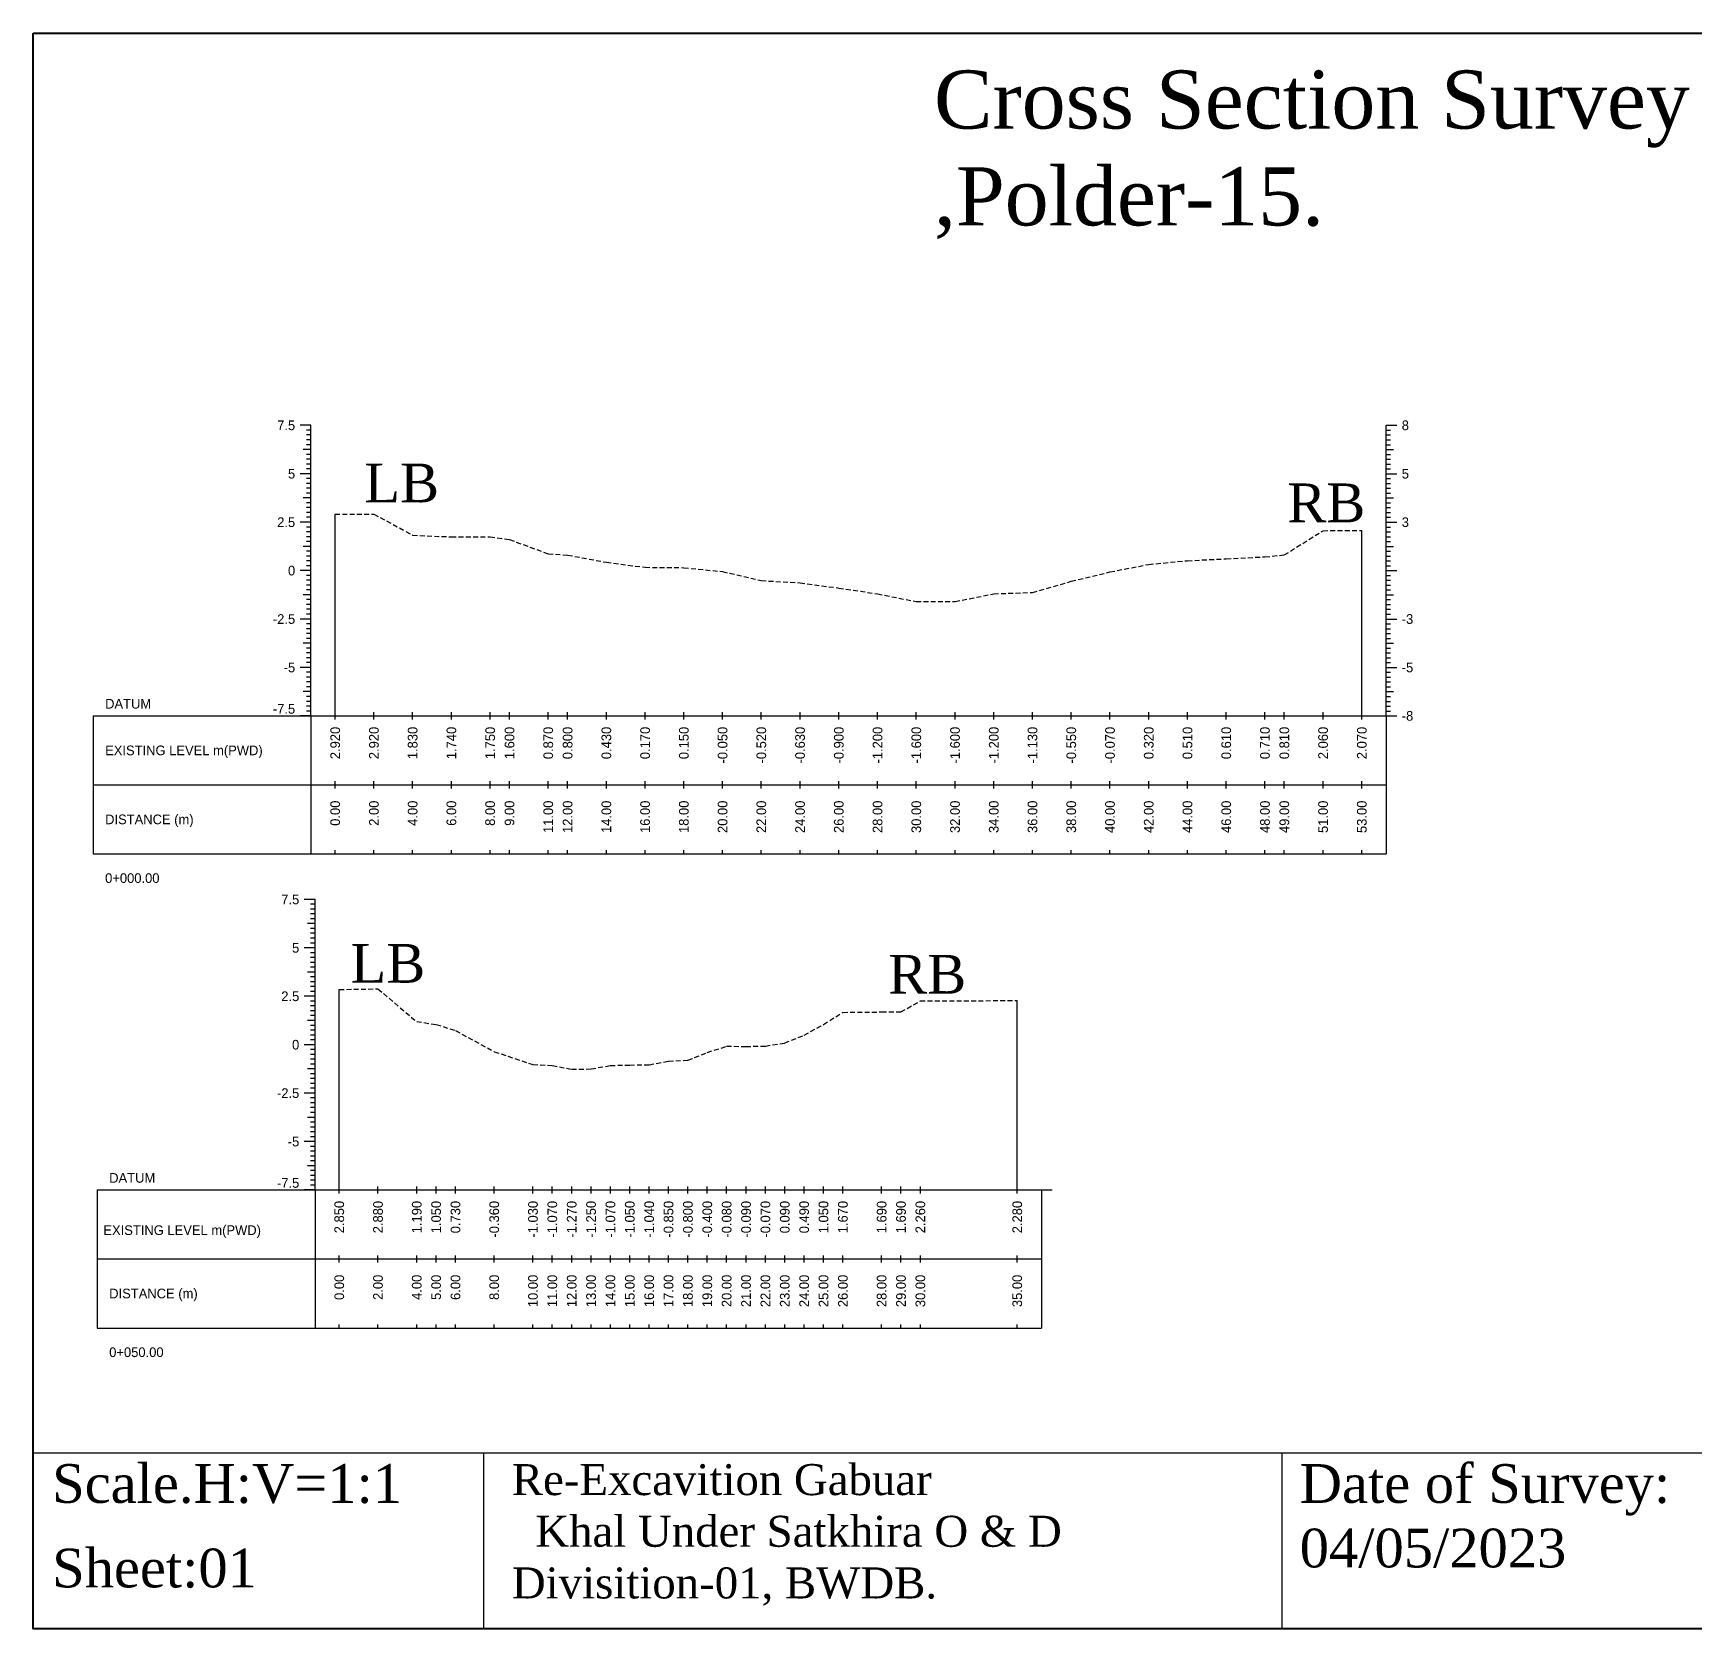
# Model space of a CAD drawing. Header units: inches. Extents: x 2552 to 3818, y -1499 to -1059.
# Drawn here: x 2552.2 to 2638, y -1141.6 to -1059.2 of the extents above; entities that cross this region are included whole.
import ezdxf
from ezdxf.enums import TextEntityAlignment as Align

# ---------------------------------------------------------------- set-up
doc = ezdxf.new("R2010")
doc.units = ezdxf.units.IN
doc.header["$MEASUREMENT"] = 0
doc.linetypes.add('HIDDEN', pattern=[0.375, 0.25, -0.125])
doc.layers.add('CS_Drawing', color=7, linetype='Continuous')
doc.layers.add('GL', color=3, linetype='HIDDEN')
doc.styles.add('romans', font='romans.shx')

msp = doc.modelspace()

# ---------------------------------------------------------------- linework, layer by layer
at = {"color": 4, "lineweight": 40}
msp.add_lwpolyline([(2552.235, -1059.239), (2702.575, -1059.239), (2702.575, -1141.608), (2552.235, -1141.608)], close=True, dxfattribs=at)
for points in [[(2552.235, -1132.531), (2702.575, -1132.531)], [(2552.235, -1132.531), (2552.235, -1141.608)], [(2575.482, -1132.531), (2575.482, -1141.608)], [(2616.684, -1132.531), (2616.684, -1141.608)]]:
    msp.add_lwpolyline(points)
at = {"layer": 'CS_Drawing'}
for p, q in [((2566.571, -1079.48), (2566.008, -1079.48)), ((2566.571, -1079.48), (2566.177, -1079.48)), ((2566.571, -1079.48), (2566.346, -1079.48)), ((2566.571, -1079.73), (2566.346, -1079.73)), ((2566.571, -1094.48), (2566.571, -1079.48)), ((2622.071, -1079.48), (2622.633, -1079.48)), ((2622.071, -1079.48), (2622.464, -1079.48)), ((2622.071, -1079.48), (2622.296, -1079.48)), ((2622.071, -1094.48), (2622.071, -1079.48)), ((2622.071, -1079.73), (2622.296, -1079.73)), ((2566.571, -1080.73), (2566.177, -1080.73)), ((2566.571, -1079.98), (2566.346, -1079.98)), ((2566.571, -1080.23), (2566.346, -1080.23)), ((2566.571, -1080.48), (2566.346, -1080.48)), ((2566.571, -1080.73), (2566.346, -1080.73)), ((2622.071, -1079.98), (2622.296, -1079.98)), ((2622.071, -1080.23), (2622.296, -1080.23)), ((2622.071, -1080.48), (2622.296, -1080.48)), ((2622.071, -1080.73), (2622.464, -1080.73)), ((2622.071, -1080.73), (2622.296, -1080.73)), ((2566.571, -1080.98), (2566.346, -1080.98)), ((2566.571, -1081.23), (2566.346, -1081.23)), ((2566.571, -1081.48), (2566.346, -1081.48)), ((2622.071, -1080.98), (2622.296, -1080.98)), ((2622.071, -1081.23), (2622.296, -1081.23)), ((2622.071, -1081.48), (2622.296, -1081.48)), ((2566.571, -1081.98), (2566.008, -1081.98)), ((2566.571, -1081.98), (2566.177, -1081.98)), ((2566.571, -1081.73), (2566.346, -1081.73)), ((2566.571, -1081.98), (2566.346, -1081.98)), ((2566.571, -1082.23), (2566.346, -1082.23)), ((2622.071, -1081.73), (2622.296, -1081.73)), ((2622.071, -1081.98), (2622.633, -1081.98)), ((2622.071, -1081.98), (2622.464, -1081.98)), ((2622.071, -1081.98), (2622.296, -1081.98)), ((2622.071, -1082.23), (2622.296, -1082.23)), ((2566.571, -1083.23), (2566.177, -1083.23)), ((2566.571, -1082.48), (2566.346, -1082.48)), ((2566.571, -1082.73), (2566.346, -1082.73)), ((2566.571, -1082.98), (2566.346, -1082.98)), ((2566.571, -1083.23), (2566.346, -1083.23)), ((2622.071, -1082.48), (2622.296, -1082.48)), ((2622.071, -1082.73), (2622.296, -1082.73)), ((2622.071, -1082.98), (2622.296, -1082.98)), ((2622.071, -1083.23), (2622.464, -1083.23)), ((2622.071, -1083.23), (2622.296, -1083.23)), ((2566.571, -1083.48), (2566.346, -1083.48)), ((2566.571, -1083.73), (2566.346, -1083.73)), ((2566.571, -1083.98), (2566.346, -1083.98)), ((2567.821, -1094.48), (2567.821, -1084.06)), ((2622.071, -1083.48), (2622.296, -1083.48)), ((2622.071, -1083.73), (2622.296, -1083.73)), ((2622.071, -1083.98), (2622.296, -1083.98)), ((2566.571, -1084.48), (2566.008, -1084.48)), ((2566.571, -1084.48), (2566.177, -1084.48)), ((2566.571, -1084.23), (2566.346, -1084.23)), ((2566.571, -1084.48), (2566.346, -1084.48)), ((2566.571, -1084.73), (2566.346, -1084.73)), ((2566.571, -1084.98), (2566.346, -1084.98)), ((2620.821, -1094.48), (2620.821, -1084.91)), ((2622.071, -1084.23), (2622.296, -1084.23)), ((2622.071, -1084.48), (2622.633, -1084.48)), ((2622.071, -1084.48), (2622.464, -1084.48)), ((2622.071, -1084.48), (2622.296, -1084.48)), ((2622.071, -1084.73), (2622.296, -1084.73)), ((2622.071, -1084.98), (2622.296, -1084.98)), ((2566.571, -1085.73), (2566.177, -1085.73)), ((2566.571, -1085.23), (2566.346, -1085.23)), ((2566.571, -1085.48), (2566.346, -1085.48)), ((2566.571, -1085.73), (2566.346, -1085.73)), ((2622.071, -1085.23), (2622.296, -1085.23)), ((2622.071, -1085.48), (2622.296, -1085.48)), ((2622.071, -1085.73), (2622.464, -1085.73)), ((2622.071, -1085.73), (2622.296, -1085.73)), ((2566.571, -1085.98), (2566.346, -1085.98)), ((2566.571, -1086.23), (2566.346, -1086.23)), ((2566.571, -1086.48), (2566.346, -1086.48)), ((2566.571, -1086.73), (2566.346, -1086.73)), ((2622.071, -1085.98), (2622.296, -1085.98)), ((2622.071, -1086.23), (2622.296, -1086.23)), ((2622.071, -1086.48), (2622.296, -1086.48)), ((2622.071, -1086.73), (2622.296, -1086.73)), ((2566.571, -1086.98), (2566.008, -1086.98)), ((2566.571, -1086.98), (2566.177, -1086.98)), ((2566.571, -1086.98), (2566.346, -1086.98)), ((2566.571, -1087.23), (2566.346, -1087.23)), ((2566.571, -1087.48), (2566.346, -1087.48)), ((2622.071, -1086.98), (2622.633, -1086.98)), ((2622.071, -1086.98), (2622.464, -1086.98)), ((2622.071, -1086.98), (2622.296, -1086.98)), ((2622.071, -1087.23), (2622.296, -1087.23)), ((2622.071, -1087.48), (2622.296, -1087.48)), ((2566.571, -1088.23), (2566.177, -1088.23)), ((2566.571, -1087.73), (2566.346, -1087.73)), ((2566.571, -1087.98), (2566.346, -1087.98)), ((2566.571, -1088.23), (2566.346, -1088.23)), ((2566.571, -1088.48), (2566.346, -1088.48)), ((2622.071, -1087.73), (2622.296, -1087.73)), ((2622.071, -1087.98), (2622.296, -1087.98)), ((2622.071, -1088.23), (2622.464, -1088.23)), ((2622.071, -1088.23), (2622.296, -1088.23)), ((2622.071, -1088.48), (2622.296, -1088.48)), ((2566.571, -1088.73), (2566.346, -1088.73)), ((2566.571, -1088.98), (2566.346, -1088.98)), ((2566.571, -1089.23), (2566.346, -1089.23)), ((2622.071, -1088.73), (2622.296, -1088.73)), ((2622.071, -1088.98), (2622.296, -1088.98)), ((2622.071, -1089.23), (2622.296, -1089.23)), ((2566.571, -1089.48), (2566.008, -1089.48)), ((2566.571, -1089.48), (2566.177, -1089.48)), ((2566.571, -1089.48), (2566.346, -1089.48)), ((2566.571, -1089.73), (2566.346, -1089.73)), ((2566.571, -1089.98), (2566.346, -1089.98)), ((2622.071, -1089.48), (2622.633, -1089.48)), ((2622.071, -1089.48), (2622.464, -1089.48)), ((2622.071, -1089.48), (2622.296, -1089.48)), ((2622.071, -1089.73), (2622.296, -1089.73)), ((2622.071, -1089.98), (2622.296, -1089.98)), ((2566.571, -1090.73), (2566.177, -1090.73)), ((2566.571, -1090.23), (2566.346, -1090.23)), ((2566.571, -1090.48), (2566.346, -1090.48)), ((2566.571, -1090.73), (2566.346, -1090.73)), ((2566.571, -1090.98), (2566.346, -1090.98)), ((2622.071, -1090.23), (2622.296, -1090.23)), ((2622.071, -1090.48), (2622.296, -1090.48)), ((2622.071, -1090.73), (2622.464, -1090.73)), ((2622.071, -1090.73), (2622.296, -1090.73)), ((2622.071, -1090.98), (2622.296, -1090.98)), ((2566.571, -1091.23), (2566.346, -1091.23)), ((2566.571, -1091.48), (2566.346, -1091.48)), ((2566.571, -1091.73), (2566.346, -1091.73)), ((2622.071, -1091.23), (2622.296, -1091.23)), ((2622.071, -1091.48), (2622.296, -1091.48)), ((2622.071, -1091.73), (2622.296, -1091.73)), ((2566.571, -1091.98), (2566.008, -1091.98)), ((2566.571, -1091.98), (2566.177, -1091.98)), ((2566.571, -1091.98), (2566.346, -1091.98)), ((2566.571, -1092.23), (2566.346, -1092.23)), ((2566.571, -1092.48), (2566.346, -1092.48)), ((2566.571, -1092.73), (2566.346, -1092.73)), ((2622.071, -1091.98), (2622.633, -1091.98)), ((2622.071, -1091.98), (2622.464, -1091.98)), ((2622.071, -1091.98), (2622.296, -1091.98)), ((2622.071, -1092.23), (2622.296, -1092.23)), ((2622.071, -1092.48), (2622.296, -1092.48)), ((2622.071, -1092.73), (2622.296, -1092.73)), ((2566.571, -1093.23), (2566.177, -1093.23)), ((2566.571, -1092.98), (2566.346, -1092.98)), ((2566.571, -1093.23), (2566.346, -1093.23)), ((2566.571, -1093.48), (2566.346, -1093.48)), ((2622.071, -1092.98), (2622.296, -1092.98)), ((2622.071, -1093.23), (2622.464, -1093.23)), ((2622.071, -1093.23), (2622.296, -1093.23)), ((2622.071, -1093.48), (2622.296, -1093.48)), ((2555.321, -1094.48), (2566.571, -1094.48)), ((2555.321, -1094.48), (2555.321, -1101.605)), ((2566.571, -1094.48), (2566.008, -1094.48)), ((2566.571, -1094.48), (2566.177, -1094.48)), ((2566.571, -1093.73), (2566.346, -1093.73)), ((2566.571, -1093.98), (2566.346, -1093.98)), ((2566.571, -1094.23), (2566.346, -1094.23)), ((2566.571, -1094.48), (2566.346, -1094.48)), ((2566.571, -1094.48), (2622.071, -1094.48)), ((2566.571, -1094.48), (2566.571, -1101.605)), ((2567.821, -1094.668), (2567.821, -1094.293)), ((2569.821, -1094.668), (2569.821, -1094.293)), ((2571.821, -1094.668), (2571.821, -1094.293)), ((2573.821, -1094.668), (2573.821, -1094.293)), ((2575.821, -1094.668), (2575.821, -1094.293)), ((2576.821, -1094.668), (2576.821, -1094.293)), ((2578.821, -1094.668), (2578.821, -1094.293)), ((2579.821, -1094.668), (2579.821, -1094.293)), ((2581.821, -1094.668), (2581.821, -1094.293)), ((2583.821, -1094.668), (2583.821, -1094.293)), ((2585.821, -1094.668), (2585.821, -1094.293)), ((2587.821, -1094.668), (2587.821, -1094.293)), ((2589.821, -1094.668), (2589.821, -1094.293)), ((2591.821, -1094.668), (2591.821, -1094.293)), ((2593.821, -1094.668), (2593.821, -1094.293)), ((2595.821, -1094.668), (2595.821, -1094.293)), ((2597.821, -1094.668), (2597.821, -1094.293)), ((2599.821, -1094.668), (2599.821, -1094.293)), ((2601.821, -1094.668), (2601.821, -1094.293)), ((2603.821, -1094.668), (2603.821, -1094.293)), ((2605.821, -1094.668), (2605.821, -1094.293)), ((2607.821, -1094.668), (2607.821, -1094.293)), ((2609.821, -1094.668), (2609.821, -1094.293)), ((2611.821, -1094.668), (2611.821, -1094.293)), ((2613.821, -1094.668), (2613.821, -1094.293)), ((2615.821, -1094.668), (2615.821, -1094.293)), ((2616.821, -1094.668), (2616.821, -1094.293)), ((2618.821, -1094.668), (2618.821, -1094.293)), ((2620.821, -1094.668), (2620.821, -1094.293)), ((2622.071, -1093.73), (2622.296, -1093.73)), ((2622.071, -1093.98), (2622.296, -1093.98)), ((2622.071, -1094.23), (2622.296, -1094.23)), ((2622.071, -1094.48), (2622.633, -1094.48)), ((2622.071, -1094.48), (2622.464, -1094.48)), ((2622.071, -1094.48), (2622.296, -1094.48)), ((2622.071, -1094.48), (2622.071, -1101.605)), ((2567.821, -1098.23), (2567.821, -1097.855)), ((2569.821, -1098.23), (2569.821, -1097.855)), ((2571.821, -1098.23), (2571.821, -1097.855)), ((2573.821, -1098.23), (2573.821, -1097.855)), ((2575.821, -1098.23), (2575.821, -1097.855)), ((2576.821, -1098.23), (2576.821, -1097.855)), ((2578.821, -1098.23), (2578.821, -1097.855)), ((2579.821, -1098.23), (2579.821, -1097.855)), ((2581.821, -1098.23), (2581.821, -1097.855)), ((2583.821, -1098.23), (2583.821, -1097.855)), ((2585.821, -1098.23), (2585.821, -1097.855)), ((2587.821, -1098.23), (2587.821, -1097.855)), ((2589.821, -1098.23), (2589.821, -1097.855)), ((2591.821, -1098.23), (2591.821, -1097.855)), ((2593.821, -1098.23), (2593.821, -1097.855)), ((2595.821, -1098.23), (2595.821, -1097.855)), ((2597.821, -1098.23), (2597.821, -1097.855)), ((2599.821, -1098.23), (2599.821, -1097.855)), ((2601.821, -1098.23), (2601.821, -1097.855)), ((2603.821, -1098.23), (2603.821, -1097.855)), ((2605.821, -1098.23), (2605.821, -1097.855)), ((2607.821, -1098.23), (2607.821, -1097.855)), ((2609.821, -1098.23), (2609.821, -1097.855)), ((2611.821, -1098.23), (2611.821, -1097.855)), ((2613.821, -1098.23), (2613.821, -1097.855)), ((2615.821, -1098.23), (2615.821, -1097.855)), ((2616.821, -1098.23), (2616.821, -1097.855)), ((2618.821, -1098.23), (2618.821, -1097.855)), ((2620.821, -1098.23), (2620.821, -1097.855)), ((2555.321, -1098.043), (2566.571, -1098.043)), ((2566.571, -1098.043), (2622.071, -1098.043)), ((2566.571, -1098.043), (2622.071, -1098.043)), ((2555.321, -1101.605), (2566.571, -1101.605)), ((2566.571, -1101.605), (2622.071, -1101.605)), ((2567.821, -1101.605), (2567.821, -1101.418)), ((2569.821, -1101.605), (2569.821, -1101.418)), ((2571.821, -1101.605), (2571.821, -1101.418)), ((2573.821, -1101.605), (2573.821, -1101.418)), ((2575.821, -1101.605), (2575.821, -1101.418)), ((2576.821, -1101.605), (2576.821, -1101.418)), ((2578.821, -1101.605), (2578.821, -1101.418)), ((2579.821, -1101.605), (2579.821, -1101.418)), ((2581.821, -1101.605), (2581.821, -1101.418)), ((2583.821, -1101.605), (2583.821, -1101.418)), ((2585.821, -1101.605), (2585.821, -1101.418)), ((2587.821, -1101.605), (2587.821, -1101.418)), ((2589.821, -1101.605), (2589.821, -1101.418)), ((2591.821, -1101.605), (2591.821, -1101.418)), ((2593.821, -1101.605), (2593.821, -1101.418)), ((2595.821, -1101.605), (2595.821, -1101.418)), ((2597.821, -1101.605), (2597.821, -1101.418)), ((2599.821, -1101.605), (2599.821, -1101.418)), ((2601.821, -1101.605), (2601.821, -1101.418)), ((2603.821, -1101.605), (2603.821, -1101.418)), ((2605.821, -1101.605), (2605.821, -1101.418)), ((2607.821, -1101.605), (2607.821, -1101.418)), ((2609.821, -1101.605), (2609.821, -1101.418)), ((2611.821, -1101.605), (2611.821, -1101.418)), ((2613.821, -1101.605), (2613.821, -1101.418)), ((2615.821, -1101.605), (2615.821, -1101.418)), ((2616.821, -1101.605), (2616.821, -1101.418)), ((2618.821, -1101.605), (2618.821, -1101.418)), ((2620.821, -1101.605), (2620.821, -1101.418)), ((2566.782, -1103.956), (2566.219, -1103.956)), ((2566.782, -1103.956), (2566.388, -1103.956)), ((2566.782, -1103.956), (2566.557, -1103.956)), ((2566.782, -1104.206), (2566.557, -1104.206)), ((2566.782, -1104.456), (2566.557, -1104.456)), ((2566.782, -1104.706), (2566.557, -1104.706)), ((2566.782, -1118.956), (2566.782, -1103.956)), ((2566.782, -1105.206), (2566.388, -1105.206)), ((2566.782, -1104.956), (2566.557, -1104.956)), ((2566.782, -1105.206), (2566.557, -1105.206)), ((2566.782, -1105.456), (2566.557, -1105.456)), ((2566.782, -1106.456), (2566.219, -1106.456)), ((2566.782, -1106.456), (2566.388, -1106.456)), ((2566.782, -1105.706), (2566.557, -1105.706)), ((2566.782, -1105.956), (2566.557, -1105.956)), ((2566.782, -1106.206), (2566.557, -1106.206)), ((2566.782, -1106.456), (2566.557, -1106.456)), ((2566.782, -1106.706), (2566.557, -1106.706)), ((2566.782, -1106.956), (2566.557, -1106.956)), ((2566.782, -1107.206), (2566.557, -1107.206)), ((2566.782, -1107.706), (2566.388, -1107.706)), ((2566.782, -1107.456), (2566.557, -1107.456)), ((2566.782, -1107.706), (2566.557, -1107.706)), ((2566.782, -1107.956), (2566.557, -1107.956)), ((2566.782, -1108.206), (2566.557, -1108.206)), ((2566.782, -1108.956), (2566.219, -1108.956)), ((2566.782, -1108.956), (2566.388, -1108.956)), ((2566.782, -1108.456), (2566.557, -1108.456)), ((2566.782, -1108.706), (2566.557, -1108.706)), ((2566.782, -1108.956), (2566.557, -1108.956)), ((2568.032, -1118.956), (2568.032, -1108.606)), ((2566.782, -1109.206), (2566.557, -1109.206)), ((2566.782, -1109.456), (2566.557, -1109.456)), ((2566.782, -1109.706), (2566.557, -1109.706)), ((2603.032, -1118.956), (2603.032, -1109.176)), ((2566.782, -1110.206), (2566.388, -1110.206)), ((2566.782, -1109.956), (2566.557, -1109.956)), ((2566.782, -1110.206), (2566.557, -1110.206)), ((2566.782, -1110.456), (2566.557, -1110.456)), ((2566.782, -1110.706), (2566.557, -1110.706)), ((2566.782, -1111.456), (2566.219, -1111.456)), ((2566.782, -1111.456), (2566.388, -1111.456)), ((2566.782, -1110.956), (2566.557, -1110.956)), ((2566.782, -1111.206), (2566.557, -1111.206)), ((2566.782, -1111.456), (2566.557, -1111.456)), ((2566.782, -1111.706), (2566.557, -1111.706)), ((2566.782, -1111.956), (2566.557, -1111.956)), ((2566.782, -1112.206), (2566.557, -1112.206)), ((2566.782, -1112.456), (2566.557, -1112.456)), ((2566.782, -1112.706), (2566.388, -1112.706)), ((2566.782, -1112.706), (2566.557, -1112.706)), ((2566.782, -1112.956), (2566.557, -1112.956)), ((2566.782, -1113.206), (2566.557, -1113.206)), ((2566.782, -1113.956), (2566.219, -1113.956)), ((2566.782, -1113.956), (2566.388, -1113.956)), ((2566.782, -1113.456), (2566.557, -1113.456)), ((2566.782, -1113.706), (2566.557, -1113.706)), ((2566.782, -1113.956), (2566.557, -1113.956)), ((2566.782, -1114.206), (2566.557, -1114.206)), ((2566.782, -1114.456), (2566.557, -1114.456)), ((2566.782, -1114.706), (2566.557, -1114.706)), ((2566.782, -1114.956), (2566.557, -1114.956)), ((2566.782, -1115.206), (2566.388, -1115.206)), ((2566.782, -1115.206), (2566.557, -1115.206)), ((2566.782, -1115.456), (2566.557, -1115.456)), ((2566.782, -1115.706), (2566.557, -1115.706)), ((2566.782, -1116.456), (2566.219, -1116.456)), ((2566.782, -1116.456), (2566.388, -1116.456)), ((2566.782, -1115.956), (2566.557, -1115.956)), ((2566.782, -1116.206), (2566.557, -1116.206)), ((2566.782, -1116.456), (2566.557, -1116.456)), ((2566.782, -1116.706), (2566.557, -1116.706)), ((2566.782, -1116.956), (2566.557, -1116.956)), ((2566.782, -1117.206), (2566.557, -1117.206)), ((2566.782, -1117.456), (2566.557, -1117.456)), ((2566.782, -1117.706), (2566.388, -1117.706)), ((2566.782, -1117.706), (2566.557, -1117.706)), ((2566.782, -1117.956), (2566.557, -1117.956)), ((2566.782, -1118.206), (2566.557, -1118.206)), ((2566.782, -1118.456), (2566.557, -1118.456)), ((2555.532, -1118.956), (2566.782, -1118.956)), ((2555.532, -1118.956), (2555.532, -1126.081)), ((2566.782, -1118.956), (2566.219, -1118.956)), ((2566.782, -1118.956), (2566.388, -1118.956)), ((2566.782, -1118.706), (2566.557, -1118.706)), ((2566.782, -1118.956), (2566.557, -1118.956)), ((2566.782, -1118.956), (2604.282, -1118.956)), ((2566.782, -1118.956), (2566.782, -1126.081)), ((2568.032, -1119.143), (2568.032, -1118.768)), ((2570.032, -1119.143), (2570.032, -1118.768)), ((2572.032, -1119.143), (2572.032, -1118.768)), ((2573.032, -1119.143), (2573.032, -1118.768)), ((2574.032, -1119.143), (2574.032, -1118.768)), ((2576.032, -1119.143), (2576.032, -1118.768)), ((2578.032, -1119.143), (2578.032, -1118.768)), ((2579.032, -1119.143), (2579.032, -1118.768)), ((2580.032, -1119.143), (2580.032, -1118.768)), ((2581.032, -1119.143), (2581.032, -1118.768)), ((2582.032, -1119.143), (2582.032, -1118.768)), ((2583.032, -1119.143), (2583.032, -1118.768)), ((2584.032, -1119.143), (2584.032, -1118.768)), ((2585.032, -1119.143), (2585.032, -1118.768)), ((2586.032, -1119.143), (2586.032, -1118.768)), ((2587.032, -1119.143), (2587.032, -1118.768)), ((2588.032, -1119.143), (2588.032, -1118.768)), ((2589.032, -1119.143), (2589.032, -1118.768)), ((2590.032, -1119.143), (2590.032, -1118.768)), ((2591.032, -1119.143), (2591.032, -1118.768)), ((2592.032, -1119.143), (2592.032, -1118.768)), ((2593.032, -1119.143), (2593.032, -1118.768)), ((2594.032, -1119.143), (2594.032, -1118.768)), ((2596.032, -1119.143), (2596.032, -1118.768)), ((2597.032, -1119.143), (2597.032, -1118.768)), ((2598.032, -1119.143), (2598.032, -1118.768)), ((2603.032, -1119.143), (2603.032, -1118.768)), ((2604.282, -1118.956), (2604.844, -1118.956)), ((2604.282, -1118.956), (2604.675, -1118.956)), ((2604.282, -1118.956), (2604.507, -1118.956)), ((2604.282, -1118.956), (2604.282, -1126.081)), ((2555.532, -1122.518), (2566.782, -1122.518)), ((2566.782, -1122.518), (2604.282, -1122.518)), ((2566.782, -1122.518), (2604.282, -1122.518)), ((2568.032, -1122.706), (2568.032, -1122.331)), ((2570.032, -1122.706), (2570.032, -1122.331)), ((2572.032, -1122.706), (2572.032, -1122.331)), ((2573.032, -1122.706), (2573.032, -1122.331)), ((2574.032, -1122.706), (2574.032, -1122.331)), ((2576.032, -1122.706), (2576.032, -1122.331)), ((2578.032, -1122.706), (2578.032, -1122.331)), ((2579.032, -1122.706), (2579.032, -1122.331)), ((2580.032, -1122.706), (2580.032, -1122.331)), ((2581.032, -1122.706), (2581.032, -1122.331)), ((2582.032, -1122.706), (2582.032, -1122.331)), ((2583.032, -1122.706), (2583.032, -1122.331)), ((2584.032, -1122.706), (2584.032, -1122.331)), ((2585.032, -1122.706), (2585.032, -1122.331)), ((2586.032, -1122.706), (2586.032, -1122.331)), ((2587.032, -1122.706), (2587.032, -1122.331)), ((2588.032, -1122.706), (2588.032, -1122.331)), ((2589.032, -1122.706), (2589.032, -1122.331)), ((2590.032, -1122.706), (2590.032, -1122.331)), ((2591.032, -1122.706), (2591.032, -1122.331)), ((2592.032, -1122.706), (2592.032, -1122.331)), ((2593.032, -1122.706), (2593.032, -1122.331)), ((2594.032, -1122.706), (2594.032, -1122.331)), ((2596.032, -1122.706), (2596.032, -1122.331)), ((2597.032, -1122.706), (2597.032, -1122.331)), ((2598.032, -1122.706), (2598.032, -1122.331)), ((2603.032, -1122.706), (2603.032, -1122.331)), ((2555.532, -1126.081), (2566.782, -1126.081)), ((2566.782, -1126.081), (2604.282, -1126.081)), ((2568.032, -1126.081), (2568.032, -1125.893)), ((2570.032, -1126.081), (2570.032, -1125.893)), ((2572.032, -1126.081), (2572.032, -1125.893)), ((2573.032, -1126.081), (2573.032, -1125.893)), ((2574.032, -1126.081), (2574.032, -1125.893)), ((2576.032, -1126.081), (2576.032, -1125.893)), ((2578.032, -1126.081), (2578.032, -1125.893)), ((2579.032, -1126.081), (2579.032, -1125.893)), ((2580.032, -1126.081), (2580.032, -1125.893)), ((2581.032, -1126.081), (2581.032, -1125.893)), ((2582.032, -1126.081), (2582.032, -1125.893)), ((2583.032, -1126.081), (2583.032, -1125.893)), ((2584.032, -1126.081), (2584.032, -1125.893)), ((2585.032, -1126.081), (2585.032, -1125.893)), ((2586.032, -1126.081), (2586.032, -1125.893)), ((2587.032, -1126.081), (2587.032, -1125.893)), ((2588.032, -1126.081), (2588.032, -1125.893)), ((2589.032, -1126.081), (2589.032, -1125.893)), ((2590.032, -1126.081), (2590.032, -1125.893)), ((2591.032, -1126.081), (2591.032, -1125.893)), ((2592.032, -1126.081), (2592.032, -1125.893)), ((2593.032, -1126.081), (2593.032, -1125.893)), ((2594.032, -1126.081), (2594.032, -1125.893)), ((2596.032, -1126.081), (2596.032, -1125.893)), ((2597.032, -1126.081), (2597.032, -1125.893)), ((2598.032, -1126.081), (2598.032, -1125.893)), ((2603.032, -1126.081), (2603.032, -1125.893))]:
    msp.add_line(p, q, dxfattribs=at)
at = {"layer": 'GL'}
for points in [[(2567.821, -1084.06), (2569.821, -1084.06), (2571.821, -1085.15), (2573.821, -1085.24), (2575.821, -1085.23), (2576.821, -1085.38), (2578.821, -1086.11), (2579.821, -1086.18), (2581.821, -1086.55), (2583.821, -1086.81), (2585.821, -1086.83), (2587.821, -1087.03), (2589.821, -1087.5), (2591.821, -1087.61), (2593.821, -1087.88), (2595.821, -1088.18), (2597.821, -1088.58), (2599.821, -1088.58), (2601.821, -1088.18), (2603.821, -1088.11), (2605.821, -1087.53), (2607.821, -1087.05), (2609.821, -1086.66), (2611.821, -1086.47), (2613.821, -1086.37), (2615.821, -1086.27), (2616.821, -1086.17), (2618.821, -1084.92), (2620.821, -1084.91)], [(2568.032, -1108.606), (2570.032, -1108.576), (2572.032, -1110.266), (2573.032, -1110.406), (2574.032, -1110.726), (2576.032, -1111.816), (2578.032, -1112.486), (2579.032, -1112.526), (2580.032, -1112.726), (2581.032, -1112.706), (2582.032, -1112.526), (2583.032, -1112.506), (2584.032, -1112.496), (2585.032, -1112.306), (2586.032, -1112.256), (2587.032, -1111.856), (2588.032, -1111.536), (2589.032, -1111.546), (2590.032, -1111.526), (2591.032, -1111.366), (2592.032, -1110.966), (2593.032, -1110.406), (2594.032, -1109.786), (2596.032, -1109.766), (2597.032, -1109.766), (2598.032, -1109.196), (2603.032, -1109.176)]]:
    msp.add_lwpolyline(points, dxfattribs=at)

# ---------------------------------------------------------------- texts
at = {"attachment_point": 1, "style": 'romans'}
for s, insert, char_height, width in [('{\\fTimes New Roman|b0|i0|c0|p18;Cross Section Survey of Gabuar Khal ,Polder-15.}', (2598.736, -1061.159), 3, 72.28365), ('{\\fTimes New Roman|b0|i0|c0|p18;LB}', (2569.328, -1081.457), 2, 204.37328), ('{\\fTimes New Roman|b0|i0|c0|p18;RB}', (2616.972, -1082.482), 2, 204.37328), ('{\\fTimes New Roman|b0|i0|c0|p18;LB}', (2568.613, -1106.258), 2, 204.37328), ('{\\fTimes New Roman|b0|i0|c0|p18;RB}', (2596.37, -1106.818), 2, 204.37328), ('{\\fTimes New Roman|b0|i0|c0|p18;Scale.H:V=1:1}', (2553.212, -1133.107), 2, 22.27076), ('{\\fTimes New Roman|b0|i0|c0|p18;Re-Excavition Gabuar\\P  Khal Under Satkhira O & D    Divisition-01, BWDB.}', (2576.943, -1133.107), 1.6, 38.84047), ('{\\fTimes New Roman|b0|i0|c0|p18;Date of Survey: 04/05/2023}', (2617.617, -1133.107), 2, 22.27076), ('{\\fTimes New Roman|b0|i0|c0|p18;Sheet:01}', (2553.212, -1137.472), 2, 38.84047)]:
    msp.add_mtext(s, dxfattribs=dict(at, insert=insert, char_height=char_height, width=width))
at = {"layer": 'CS_Drawing'}
for s, p in [('7.5', (2565.758, -1079.48)), ('5', (2565.758, -1081.98)), ('2.5', (2565.758, -1084.48)), ('0', (2565.758, -1086.98)), ('-2.5', (2565.758, -1089.48)), ('-5', (2565.758, -1091.98)), ('7.5', (2565.969, -1103.956)), ('5', (2565.969, -1106.456)), ('2.5', (2565.969, -1108.956)), ('0', (2565.969, -1111.456)), ('-2.5', (2565.969, -1113.956)), ('-5', (2565.969, -1116.456))]:
    msp.add_text(s, height=0.5, dxfattribs=at).set_placement(p, align=Align.MIDDLE_RIGHT)
for s, p in [('8', (2622.883, -1079.48)), ('5', (2622.883, -1081.98)), ('3', (2622.883, -1084.48)), ('-3', (2622.883, -1089.48)), ('-5', (2622.883, -1091.98)), ('DATUM', (2555.946, -1093.855)), ('-8', (2622.883, -1094.48)), ('-8', (2622.883, -1094.48)), ('EXISTING LEVEL m(PWD)', (2555.946, -1096.262)), ('DISTANCE (m)', (2555.946, -1099.824)), ('0+000.00', (2555.946, -1102.855)), ('DATUM', (2556.157, -1118.331)), ('EXISTING LEVEL m(PWD)', (2555.856, -1121.03)), ('DISTANCE (m)', (2556.157, -1124.299)), ('0+050.00', (2556.157, -1127.331))]:
    msp.add_text(s, height=0.5, dxfattribs=at).set_placement(p, align=Align.MIDDLE_LEFT)
for p in [(2565.758, -1094.368), (2565.969, -1118.843)]:
    msp.add_text('-7.5', height=0.5, dxfattribs=at).set_placement(p, align=Align.RIGHT)
for s, p in [('2.920', (2567.821, -1095.043)), ('2.920', (2569.821, -1095.043)), ('1.830', (2571.821, -1095.043)), ('1.740', (2573.821, -1095.043)), ('1.750', (2575.821, -1095.043)), ('1.600', (2576.821, -1095.043)), ('0.870', (2578.821, -1095.043)), ('0.800', (2579.821, -1095.043)), ('0.430', (2581.821, -1095.043)), ('0.170', (2583.821, -1095.043)), ('0.150', (2585.821, -1095.043)), ('-0.050', (2587.821, -1095.043)), ('-0.520', (2589.821, -1095.043)), ('-0.630', (2591.821, -1095.043)), ('-0.900', (2593.821, -1095.043)), ('-1.200', (2595.821, -1095.043)), ('-1.600', (2597.821, -1095.043)), ('-1.600', (2599.821, -1095.043)), ('-1.200', (2601.821, -1095.043)), ('-1.130', (2603.821, -1095.043)), ('-0.550', (2605.821, -1095.043)), ('-0.070', (2607.821, -1095.043)), ('0.320', (2609.821, -1095.043)), ('0.510', (2611.821, -1095.043)), ('0.610', (2613.821, -1095.043)), ('0.710', (2615.821, -1095.043)), ('0.810', (2616.821, -1095.043)), ('2.060', (2618.821, -1095.043)), ('2.070', (2620.821, -1095.043)), ('0.00', (2567.821, -1098.855)), ('2.00', (2569.821, -1098.855)), ('4.00', (2571.821, -1098.855)), ('6.00', (2573.821, -1098.855)), ('8.00', (2575.821, -1098.855)), ('9.00', (2576.821, -1098.855)), ('11.00', (2578.821, -1098.855)), ('12.00', (2579.821, -1098.855)), ('14.00', (2581.821, -1098.855)), ('16.00', (2583.821, -1098.855)), ('18.00', (2585.821, -1098.855)), ('20.00', (2587.821, -1098.855)), ('22.00', (2589.821, -1098.855)), ('24.00', (2591.821, -1098.855)), ('26.00', (2593.821, -1098.855)), ('28.00', (2595.821, -1098.855)), ('30.00', (2597.821, -1098.855)), ('32.00', (2599.821, -1098.855)), ('34.00', (2601.821, -1098.855)), ('36.00', (2603.821, -1098.855)), ('38.00', (2605.821, -1098.855)), ('40.00', (2607.821, -1098.855)), ('42.00', (2609.821, -1098.855)), ('44.00', (2611.821, -1098.855)), ('46.00', (2613.821, -1098.855)), ('48.00', (2615.821, -1098.855)), ('49.00', (2616.821, -1098.855)), ('51.00', (2618.821, -1098.855)), ('53.00', (2620.821, -1098.855)), ('2.850', (2568.032, -1119.518)), ('2.880', (2570.032, -1119.518)), ('1.190', (2572.032, -1119.518)), ('1.050', (2573.032, -1119.518)), ('0.730', (2574.032, -1119.518)), ('-0.360', (2576.032, -1119.518)), ('-1.030', (2578.032, -1119.518)), ('-1.070', (2579.032, -1119.518)), ('-1.270', (2580.032, -1119.518)), ('-1.250', (2581.032, -1119.518)), ('-1.070', (2582.032, -1119.518)), ('-1.050', (2583.032, -1119.518)), ('-1.040', (2584.032, -1119.518)), ('-0.850', (2585.032, -1119.518)), ('-0.800', (2586.032, -1119.518)), ('-0.400', (2587.032, -1119.518)), ('-0.080', (2588.032, -1119.518)), ('-0.090', (2589.032, -1119.518)), ('-0.070', (2590.032, -1119.518)), ('0.090', (2591.032, -1119.518)), ('0.490', (2592.032, -1119.518)), ('1.050', (2593.032, -1119.518)), ('1.670', (2594.032, -1119.518)), ('1.690', (2596.032, -1119.518)), ('1.690', (2597.032, -1119.518)), ('2.260', (2598.032, -1119.518)), ('2.280', (2603.032, -1119.518)), ('0.00', (2568.032, -1123.331)), ('2.00', (2570.032, -1123.331)), ('4.00', (2572.032, -1123.331)), ('5.00', (2573.032, -1123.331)), ('6.00', (2574.032, -1123.331)), ('8.00', (2576.032, -1123.331)), ('10.00', (2578.032, -1123.331)), ('11.00', (2579.032, -1123.331)), ('12.00', (2580.032, -1123.331)), ('13.00', (2581.032, -1123.331)), ('14.00', (2582.032, -1123.331)), ('15.00', (2583.032, -1123.331)), ('16.00', (2584.032, -1123.331)), ('17.00', (2585.032, -1123.331)), ('18.00', (2586.032, -1123.331)), ('19.00', (2587.032, -1123.331)), ('20.00', (2588.032, -1123.331)), ('21.00', (2589.032, -1123.331)), ('22.00', (2590.032, -1123.331)), ('23.00', (2591.032, -1123.331)), ('24.00', (2592.032, -1123.331)), ('25.00', (2593.032, -1123.331)), ('26.00', (2594.032, -1123.331)), ('28.00', (2596.032, -1123.331)), ('29.00', (2597.032, -1123.331)), ('30.00', (2598.032, -1123.331)), ('35.00', (2603.032, -1123.331))]:
    msp.add_text(s, height=0.5, rotation=90, dxfattribs=at).set_placement(p, align=Align.MIDDLE_RIGHT)

doc.saveas('drawing.dxf')
